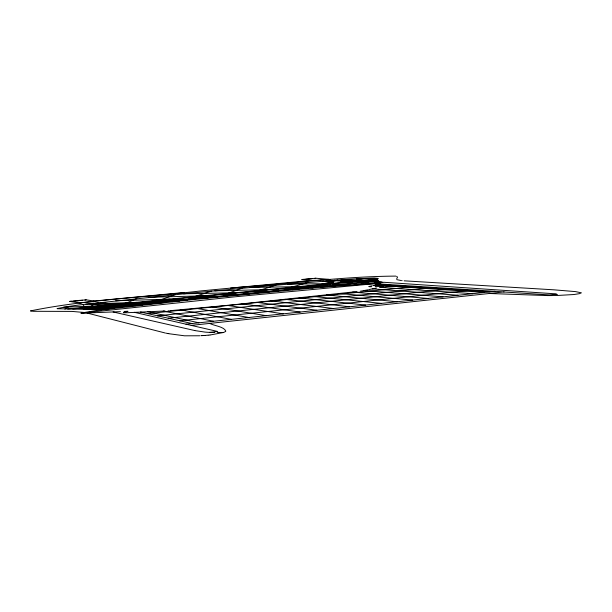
<?xml version="1.0" encoding="UTF-8"?>
<svg xmlns="http://www.w3.org/2000/svg" width="612" height="612" viewBox="0 0 612 612"><rect width="100%" height="100%" fill="white"/><g stroke="black" fill="none" stroke-linecap="round" stroke-linejoin="round"><path stroke-width="0.92" d="M292.834 289.828L293.278 287.594M377.948 278.667L377.375 279.76L377.994 280.816M329.31 283.677L330.633 283.371A52.693 3.236 -4.1 0 0 333.448 282.293L333.54 282.063A52.693 3.236 -4.1 0 0 332.339 281.497L331.467 281.344A52.693 3.236 -4.1 0 0 325.798 280.954M30.608 310.881C86.56 299.475 144.447 297.57 201.195 290.891L239.009 287.311C291.213 283.693 343.386 276.433 395.788 276.104M396.729 278.69L397.54 277.213L396.675 276.318M333.448 282.293L322.861 281.191M306.306 288.589L308.586 286.118M123.532 312.663L126.906 311.646M335.162 286.087L337.855 283.28M57.199 308.601L64.658 307.071A84.181 5.768 -4.7 0 1 68.934 306.413L69.416 306.337A90.232 6.212 -4.7 0 1 81.694 304.661L187.371 293.462L268.668 285.819L342.299 279.73A82.781 5.34 -3.9 0 1 356.444 278.827M324.345 284.588L320.764 287.288L193.453 299.536L98.57 310.207A77.976 5.837 -4.6 0 0 95.342 310.682L81.32 313.007M348.151 285.154L352.803 281.834M383.097 286.523L380.771 287.173M64.903 309.106L69.102 306.382M368.99 286.5L372.257 285.735M90.033 306.88L96.314 302.902M361.149 284.052L367.414 280.418M374.85 282.706L378.101 280.923M125.613 303.407L136.836 298.534M227.343 293.599L241.97 288.26M209.694 323.411C214.345 325.89 224.023 326.578 225.813 331.138A47.223 4.728 -4.7 0 1 223.372 332.515L210.321 334.963M160.038 300.079L175.147 294.647M194.042 296.805L211.293 291.174M258.692 290.578L275.928 285.177M127.747 311.432L127.365 311.531M290.539 287.479L308.165 282.4M320.657 284.572L337.816 280.044M381.016 284.71L373.894 285.414L379.088 284.182A55.462 3.618 -3.9 0 0 379.738 283.976L504.036 291.916L191.212 325.385M377.887 284.511L490.067 291.84M350.6 281.681L363.933 278.422M368.776 289.614L376.487 288.038M367.85 289.828L363.497 290.669A28.596 2.012 -3.9 0 1 362.036 290.899M379.945 287.349L472.732 293.683M379.845 287.372L396.454 285.72M373.718 285.444L373.335 285.529M323.916 284.664L323.473 284.741M323.434 284.748L322.975 284.825M322.937 284.832L322.44 284.917M329.983 284.626L330.411 284.549M322.379 284.924L288.849 289.453L220.71 296.254L177.702 300.079L136.361 302.802L164.689 302.542M327.512 285.031L304.386 288.183M361.325 290.998L360.59 291.105M101.929 309.741L57.214 308.716M104.973 309.328L80.057 308.249M357.064 291.564L232.506 304.875L169.7 310.735M84.938 300.041L86.116 299.88L77.992 300.492M314.813 278.429L315.784 278.231L302.083 279.47L302.909 279.493M195.106 330.625L204.959 332.087A55.899 5.454 -4.2 0 0 209.388 332.385L217.704 331.475L134.334 312.311M556.354 294.165L549.484 294.923L503.752 291.97M80.952 313.206L234.817 296.828L379.899 283.188A7.367 0.482 -3.7 0 1 380.144 283.211L380.488 283.28M82.697 300.293L69.89 301.372L71.711 301.318M377.635 280.403L242.329 294.387L83.293 309.029M322.279 287.105L378.338 281.122M179.668 320.772L468.777 290.448M185.971 324.184L494.878 291.335M168.201 318.209L448.902 289.147M157.552 315.823L430.297 287.931M147.63 313.604L412.848 286.791M209.954 335.001L209.212 335.07M230.502 288.107L311.516 280.418A10.014 0.589 -4 0 1 317.115 280.342A8.667 0.513 -3.9 0 1 328.782 279.355M370.834 283.57L383.923 282.285L553.898 293.722A51.156 4.315 -3 0 1 556.27 294.173A41.065 3.45 -3 0 1 557.41 294.632M312.036 278.72L305.702 279.286M67.657 308.976L377.68 278.995M72.721 308.961L377.413 279.447M354.386 284.718L382.73 282.163M78.298 300.737L73.333 301.188M86.231 299.842L94.095 301.035L184.028 292.513M208.837 335.108L208.271 335.162M91.134 309.137L166.242 302.382M207.889 335.192L205.961 335.361M320.772 287.235L379.746 283.172A6.518 0.428 -3.7 0 1 379.899 283.188M175.728 300.722L122.178 304.172M205.578 335.391L204.798 335.445M204.408 335.475L204.01 335.506M203.62 335.529L202.84 335.583M124.037 311.454L127.946 311.24M168.598 310.812L168.07 310.842M202.45 335.613L202.067 335.636M201.677 335.659L200.904 335.705M126.324 312.755L165.041 310.988M356.444 278.827L357.041 278.797A77.074 4.95 -3.9 0 1 362.495 278.491L374.345 278.024L377.948 278.391M199.757 335.766L184.556 335.804L169.073 333.747M376.143 286.607L383.097 286.401M125.498 312.801L123.555 312.755M375.669 286.63L375.194 286.653M120.419 311.653L82.016 313.191M126.064 303.33L122.66 303.468A55.608 3.534 -4.5 0 1 110.803 303.743L110.497 303.743M63.579 307.239L101.584 305.763M85.871 304.141L136.66 302.366M81.648 313.206L81.289 313.214M115.66 300.775L170.304 299.107M148.785 297.302L204.385 295.825M214.835 290.838L268.377 289.621M183.623 293.821L236.209 292.743M250.201 287.495L299.658 286.577M88.962 309.106L109.341 308.762M85.129 307.76L122.278 307.201M287.602 284.159L329.952 283.639M102.892 306.038L135.765 305.679M223.334 332.515L217.321 332.546M120.64 304.317L149.886 304.133M327.091 280.854L360.108 280.755M154.201 301.066L179.622 300.966M356.834 278.804L377.879 278.774M371.408 286.745L369.832 286.722A6.701 0.451 -3.7 0 1 369.572 286.707L369.021 286.623M547.686 295.588L489.325 293.492M171.153 299.429L193.453 299.536M214.59 332.53L214.43 332.53A44.775 4.399 -4.3 0 1 209.449 332.385L209.442 332.385M204.462 296.2L223.686 296.468M188.121 297.784L208.095 298.036M341.068 279.814L363.719 280.35M341.221 281.206L351.984 281.482M220.519 294.647L237.578 295.091M33.66 311.294L71.948 311.409L84.265 312.48M33.017 311.271L30.623 310.957M301.793 279.539L311.516 280.418M334.137 280.311L339.997 280.847A60.733 3.733 -4.1 0 1 339.545 282.683M92.504 307.048L114.107 308.173M240.646 292.697L254.217 293.469M255.885 291.22L269.066 292.054M108.806 305.464L127.288 306.627M79.82 303.017A9.593 0.597 -4.7 0 1 92.381 301.685L93.919 301.785M375.301 285.115L484.543 292.429M372.272 288.849L457.975 295.259M271.705 289.69L284.159 290.631M364.094 290.57L443.042 296.843M352.627 292.085L427.933 298.449M404.142 280.824L553.799 289.813L575.571 291.61L581.4 292.827L579.419 293.676L573.834 294.533L557.631 295.458A41.953 3.374 -2.8 0 1 547.702 295.588M316.014 278.238L330.335 279.493M127.74 303.628L142.489 304.937M286.99 288.206L298.832 289.269M339.652 293.515L412.641 300.079M144.072 302.053L157.682 303.292M326.418 294.961L397.165 301.724M402.13 280.64L401.74 280.594M312.962 296.415L381.49 303.391M299.276 297.883L365.624 305.074M400.998 280.518L396.691 279.6M302.236 286.73L313.107 287.977M285.36 299.36L349.567 306.78M161.277 300.385L172.615 301.708M271.215 300.859L333.303 308.517M381.697 282.04L378.392 281.16M256.841 302.359L316.84 310.261M100.559 302.42L110.489 303.743L108.355 303.736A55.608 3.534 -4.5 0 1 102.411 303.567L100.926 303.453A55.608 3.534 -4.5 0 1 97.606 302.756M242.245 303.873L300.163 312.036M317.559 285.246L327.527 286.684M331.773 283.869L342.911 285.521M227.419 305.396L283.28 313.834M177.993 298.763L187.303 300.171M69.76 301.425L81.052 303.208M212.295 306.918L266.174 315.654M196.766 308.417L248.847 317.498M194.364 297.18L202.312 298.625M168.751 333.693L167.795 333.509M180.724 309.863L231.298 319.365M167.481 333.448L166.097 333.18M317.115 280.342L317.88 280.495M165.347 333.035L86.927 313M163.282 311.057L213.519 321.254M194.8 330.557L113.082 311.952M147.607 311.676L198.954 322.799M210.91 295.573L217.65 297.072M140.462 312.005L192.046 323.534M347.861 282.308L356.796 284.481M226.486 294.066L232.614 295.581M361.394 281L369.243 283.257M371.522 280.021L379.073 282.293M89.39 303.713L94.24 304.447A64.092 4.07 -4.5 0 0 114.084 304.485M246.529 292.123L249.26 293.944M97.928 304.608L99.251 305.923M82.827 304.516L84.992 307.3M262.097 290.616L263.084 292.605M277.573 289.116L278.483 291.159M92.381 301.685A10.932 0.673 -4.7 0 1 94.095 301.035M380.702 283.264A26.561 1.737 -3.8 0 1 379.647 283.953"/></g></svg>
